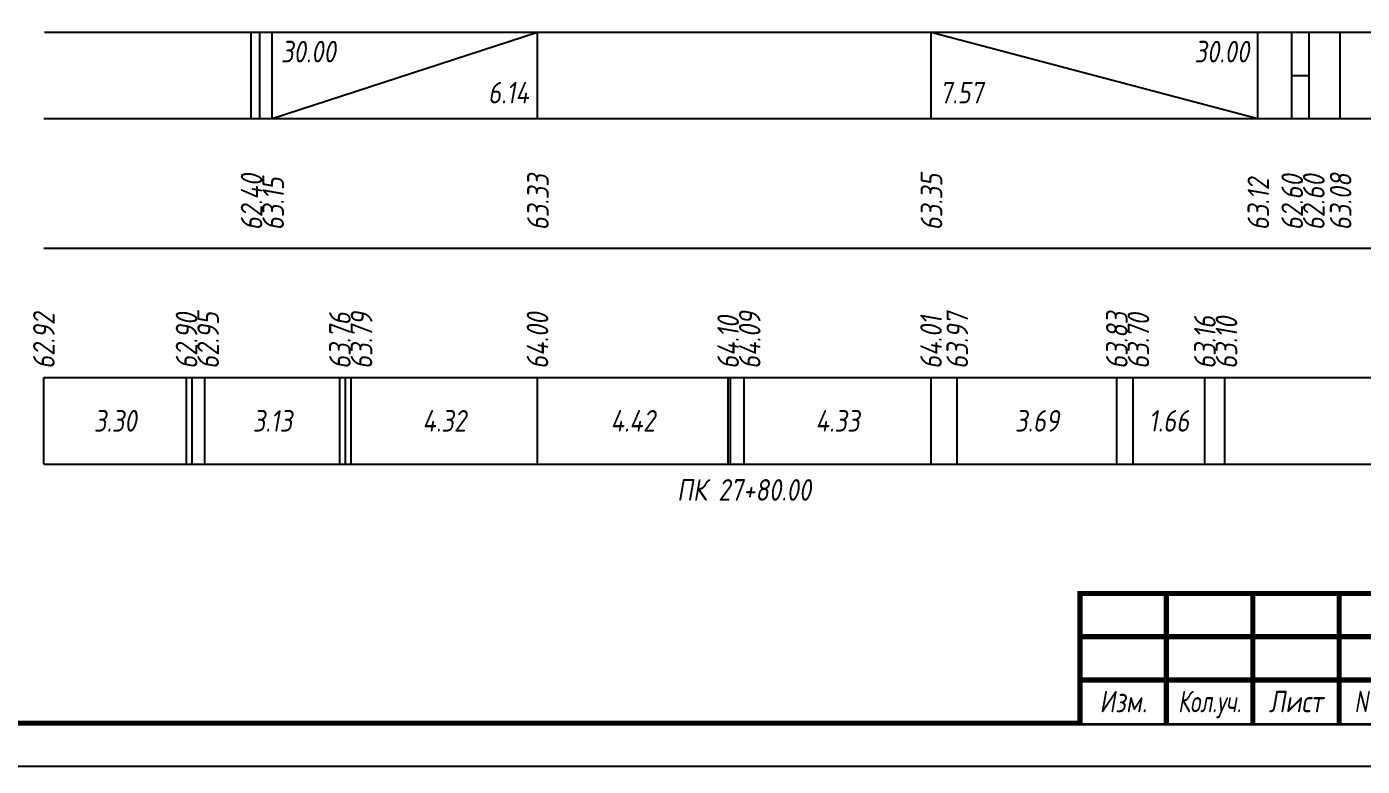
# Model space of a CAD drawing. Extents: x -717 to 1451, y -133302 to 233.
# Drawn here: x 78 to 232.6, y -43044.4 to -42958.8 of the extents above; entities that cross this region are included whole.
import ezdxf
from ezdxf.enums import TextEntityAlignment as Align

# ---------------------------------------------------------------- set-up
doc = ezdxf.new("R2010")
doc.units = 0
for name, color, linetype in [('Зарамочное оформление', 7, 'Continuous'), ('Код_510', 7, 'Continuous'), ('Код_516', 1, 'Continuous'), ('Подписи поперечников', 7, 'Continuous'), ('Таблица', 7, 'Continuous')]:
    doc.layers.add(name, color=color, linetype=linetype)
doc.styles.add('М', font='romand.shx', dxfattribs={"width": 0.8, "oblique": 10, "height": 2.5})

# ---------------------------------------------------------------- blocks, each defined once
blk = doc.blocks.new('Штамп')
at = {"linetype": 'Continuous'}
blk.add_wipeout([(199.95, -411.25), (384.95, -411.25), (384.95, -426.25), (199.95, -426.25)], dxfattribs=at).dxf.layer = 'Зарамочное оформление'
at = {"layer": 'Зарамочное оформление', "linetype": 'Continuous', "lineweight": -3, "const_width": 0.6, "flags": 128}
for points in [[(199.95, -426.25), (199.95, -411.25), (384.95, -411.25)], [(209.95, -411.25), (209.95, -426.25)], [(219.95, -411.25), (219.95, -426.25)], [(229.95, -411.25), (229.95, -426.25)], [(199.95, -416.25), (264.95, -416.25)], [(199.95, -421.25), (264.95, -421.25)]]:
    blk.add_lwpolyline(points, dxfattribs=at)
at = {"layer": 'Зарамочное оформление', "linetype": 'Continuous', "style": 'М', "oblique": 10}
for s, width, p in [('Изм.', 0.8, (204.95, -423.75)), ('Кол.уч.', 0.7, (214.95, -423.75)), ('Лист', 0.8, (224.95, -423.75)), ('N док.', 0.7, (235.28, -423.75))]:
    blk.add_text(s, height=2.5, dxfattribs=dict(at, width=width)).set_placement(p, align=Align.MIDDLE_CENTER)
blk = doc.blocks.new('шифр')
blk.add_blockref('Штамп', (0, -42673))

msp = doc.modelspace()

# ---------------------------------------------------------------- linework, layer by layer
at = {"flags": 128}
msp.add_lwpolyline([(-30.054, -43044.421), (389.946, -43044.421), (389.946, -42747.421), (-30.054, -42747.421)], close=True, dxfattribs=at)
at = {"const_width": 0.6, "flags": 128}
msp.add_lwpolyline([(-10.054, -43039.421), (384.946, -43039.421), (384.946, -42752.421), (-10.054, -42752.421)], close=True, dxfattribs=at)
at = {"layer": 'Код_510'}
for p, q in [((79.946, -43009.421), (79.946, -42999.421)), ((96.468, -43009.421), (96.468, -42999.421)), ((97.106, -43009.421), (97.106, -42999.421)), ((98.601, -43009.421), (98.601, -42999.421)), ((114.231, -43009.421), (114.231, -42999.421)), ((114.885, -43009.421), (114.885, -42999.421)), ((115.517, -43009.421), (115.517, -42999.421)), ((137.113, -43009.421), (137.113, -42999.421)), ((159.193, -43009.421), (159.193, -42999.421)), ((159.475, -43009.421), (159.475, -42999.421)), ((161.04, -43009.421), (161.04, -42999.421)), ((182.689, -43009.421), (182.689, -42999.421)), ((185.731, -43009.421), (185.731, -42999.421)), ((204.206, -43009.421), (204.206, -42999.421)), ((206.083, -43009.421), (206.083, -42999.421)), ((214.405, -43009.421), (214.405, -42999.421)), ((216.733, -43009.421), (216.733, -42999.421))]:
    msp.add_line(p, q, dxfattribs=at)
at = {"layer": 'Код_516'}
for p, q in [((103.946, -42969.421), (103.946, -42959.421)), ((104.946, -42969.421), (104.946, -42959.421)), ((104.946, -42969.421), (104.946, -42959.421)), ((106.398, -42969.421), (106.398, -42959.421)), ((106.398, -42969.421), (137.113, -42959.421)), ((137.113, -42969.421), (137.113, -42959.421)), ((182.689, -42969.421), (182.689, -42959.421)), ((182.689, -42959.421), (220.544, -42969.421)), ((220.544, -42969.421), (220.544, -42959.421)), ((224.467, -42969.421), (224.467, -42959.421)), ((226.467, -42969.421), (226.467, -42959.421)), ((230.075, -42969.421), (230.075, -42959.421)), ((224.467, -42964.421), (226.467, -42964.421))]:
    msp.add_line(p, q, dxfattribs=at)
at = {"layer": 'Таблица'}
for p, q in [((80, -42959.421), (255.129, -42959.421)), ((79.946, -42969.421), (255.075, -42969.421)), ((79.946, -42984.421), (255.075, -42984.421)), ((79.946, -42999.421), (255.075, -42999.421)), ((79.946, -43009.421), (255.075, -43009.421))]:
    msp.add_line(p, q, dxfattribs=at)

# ---------------------------------------------------------------- texts
at = {"layer": 'Код_510', "style": 'М', "oblique": 10, "width": 0.8}
for s, p in [('62.92', (79.946, -42998.421)), ('62.90', (96.468, -42998.421)), ('62.95', (98.968, -42998.421)), ('63.76', (114.231, -42998.421)), ('63.79', (116.731, -42998.421)), ('64.00', (137.113, -42998.421)), ('64.10', (159.193, -42998.421)), ('64.09', (161.693, -42998.421)), ('64.01', (182.689, -42998.421)), ('63.97', (185.731, -42998.421)), ('63.83', (204.206, -42998.421)), ('63.70', (206.706, -42998.421)), ('63.16', (214.405, -42998.421)), ('63.10', (216.905, -42998.421))]:
    msp.add_text(s, height=2.5, rotation=90, dxfattribs=at).set_placement(p, align=Align.MIDDLE_LEFT)
for s, p in [('3.30', (88.207, -43004.421)), ('3.13', (106.416, -43004.421)), ('4.32', (126.315, -43004.421)), ('4.42', (148.153, -43004.421)), ('4.33', (171.865, -43004.421)), ('3.69', (194.969, -43004.421)), ('1.66', (210.244, -43004.421))]:
    msp.add_text(s, height=2.5, dxfattribs=at).set_placement(p, align=Align.MIDDLE_CENTER)
at = {"layer": 'Код_516', "style": 'М', "oblique": 10, "width": 0.8}
msp.add_text('30.00', height=2.5, dxfattribs=at).set_placement((107.398, -42960.421), align=Align.TOP_LEFT)
msp.add_text('30.00', height=2.5, dxfattribs=at).set_placement((219.544, -42960.421), align=Align.TOP_RIGHT)
msp.add_text('6.14', height=2.5, dxfattribs=at).set_placement((136.113, -42968.421), align=Align.BOTTOM_RIGHT)
msp.add_text('7.57', height=2.5, dxfattribs=at).set_placement((183.689, -42968.421), align=Align.BOTTOM_LEFT)
for s, p in [('62.40', (104, -42982.371)), ('63.15', (106.5, -42982.371)), ('63.33', (137.167, -42982.371)), ('63.35', (182.744, -42982.371)), ('63.12', (220.598, -42982.371)), ('62.60', (224.521, -42982.371)), ('62.60', (227.021, -42982.371)), ('63.08', (230.129, -42982.371))]:
    msp.add_text(s, height=2.5, rotation=90, dxfattribs=at).set_placement(p, align=Align.MIDDLE_LEFT)
at = {"layer": 'Подписи поперечников', "style": 'М', "oblique": 10, "width": 0.8}
msp.add_text('ПК 27+80.00', height=2.5, dxfattribs=at).set_placement((161.04, -43014.421), align=Align.BOTTOM_CENTER)

# ---------------------------------------------------------------- next in the draw order: block references
msp.add_blockref('шифр', (0, 59.829))

doc.saveas('drawing.dxf')
